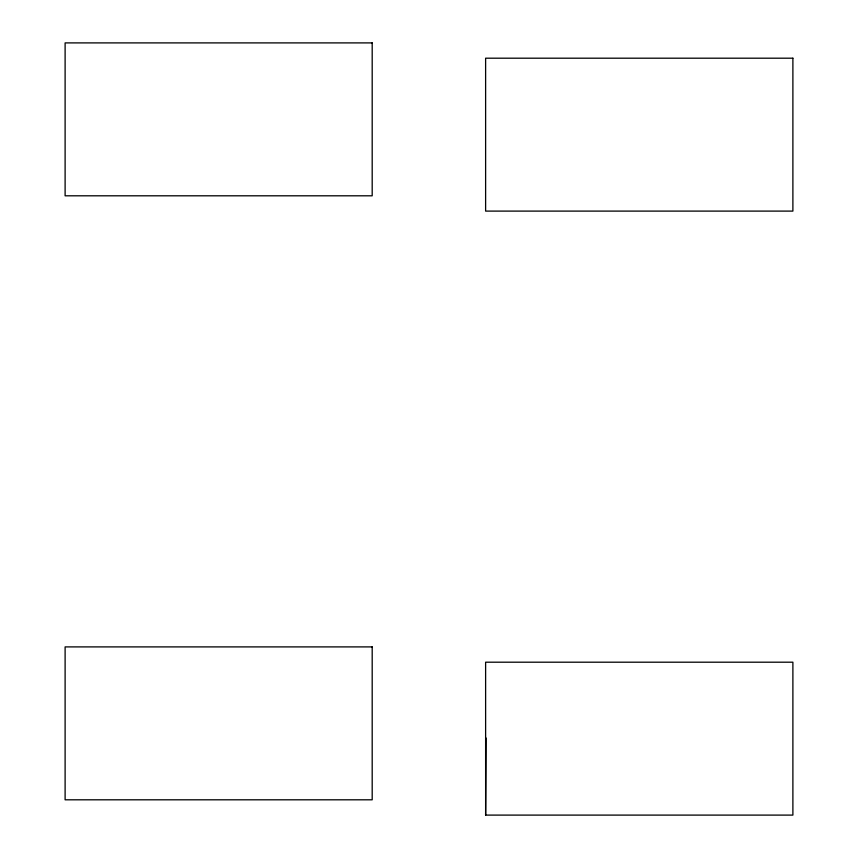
<?xml version="1.0" encoding="UTF-8"?>
<svg xmlns="http://www.w3.org/2000/svg" width="858" height="858" viewBox="0 0 858 858"><rect width="100%" height="100%" fill="white"/><g stroke="black" fill="none" stroke-linecap="round" stroke-linejoin="round"><path stroke-width="1.29" d="M485.628 815.1L485.617 662.194L792.889 662.194L792.889 815.1L485.617 815.1L486.057 737.977M372.19 42.9L65.111 42.9L65.111 195.806L372.19 195.806L372.19 42.9M792.889 58.194L485.617 58.194L485.617 211.1L792.889 211.1L792.889 58.194M372.19 646.9L65.111 646.9L65.111 799.806L372.19 799.806L372.19 646.9"/></g></svg>
